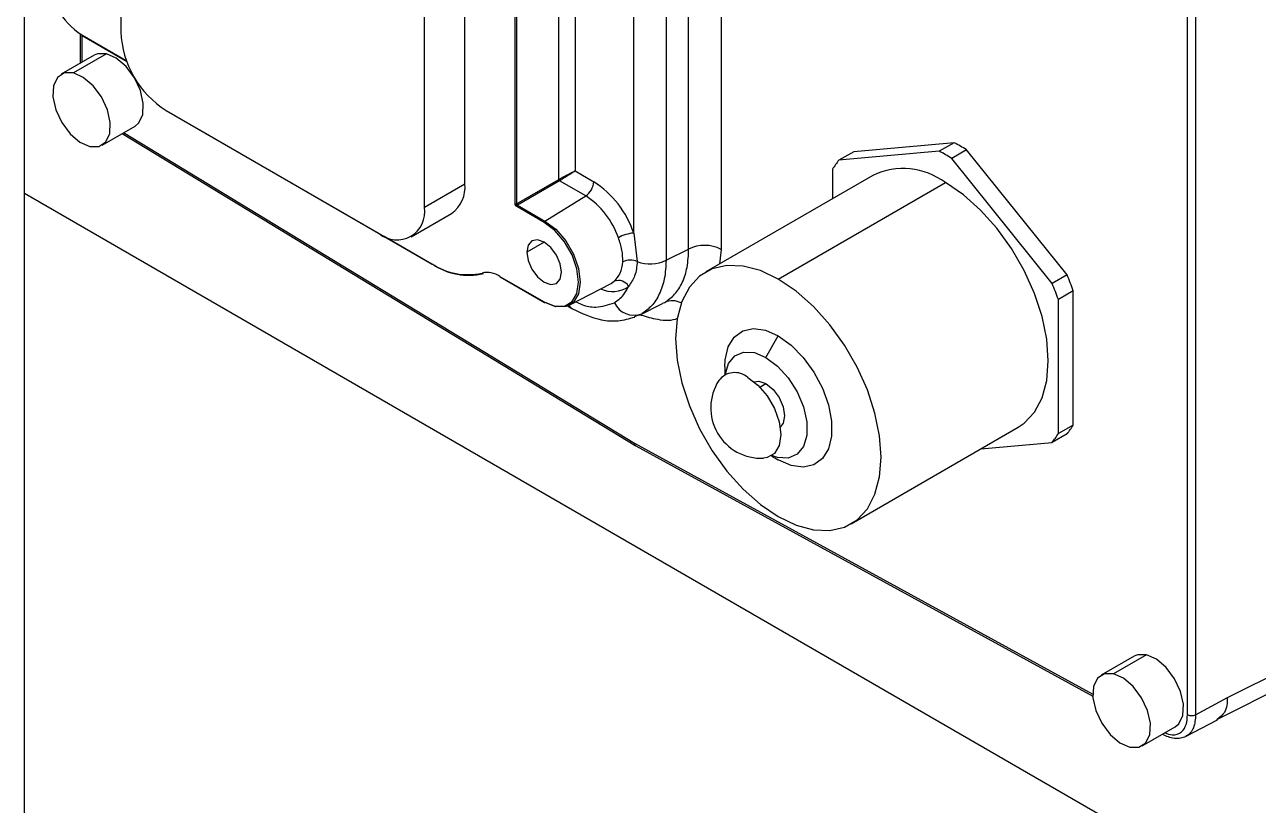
# Model space of a CAD drawing. Header units: millimetres. Extents: x -356 to 237, y 0 to 365.
# Drawn here: x -223.288 to -219.128, y 230.509 to 233.139 of the extents above; entities that cross this region are included whole.
import ezdxf

# ---------------------------------------------------------------- set-up
doc = ezdxf.new("R2010")
doc.units = ezdxf.units.MM

msp = doc.modelspace()

# ---------------------------------------------------------------- linework, layer by layer
at = {"color": 7, "linetype": 'Continuous', "lineweight": 25}
for p, q in [((-219.3667, 230.8143), (-219.3667, 236.7694)), ((-219.3393, 236.7751), (-219.3393, 230.814)), ((-223.2884, 179.5119), (-223.2884, 235.0881)), ((-222.9644, 234.504), (-222.9644, 233.1152)), ((-221.049, 232.3834), (-221.049, 234.2438)), ((-220.9396, 234.2427), (-220.9396, 232.3823)), ((-221.1251, 234.1999), (-221.1251, 232.3454)), ((-221.8035, 232.6025), (-221.8035, 233.9913)), ((-221.9399, 232.5238), (-221.9399, 233.9126)), ((-221.2344, 232.4372), (-221.2344, 233.8853)), ((-221.6346, 232.5361), (-221.6346, 233.8627)), ((-221.6291, 233.8627), (-221.6291, 232.5361)), ((-221.4869, 232.6182), (-221.4869, 233.7948)), ((-221.4322, 233.8114), (-221.4322, 232.6466)), ((-223.1015, 233.1088), (-223.1015, 233.0091)), ((-223.0957, 233.1052), (-223.0957, 233.0125)), ((-223.0952, 233.105), (-222.9457, 233.0187)), ((-223.0944, 233.1032), (-222.9449, 233.0169)), ((-223.0539, 233.0366), (-223.1653, 232.9723)), ((-223.0129, 233.0411), (-223.1242, 232.9769)), ((-222.9445, 233.0167), (-222.9449, 233.0169)), ((-222.8113, 232.85), (-222.093, 232.4354)), ((-223.0275, 232.7336), (-222.9161, 232.7979)), ((-222.7158, 232.7947), (-221.914, 232.3318)), ((-222.9601, 232.7726), (-221.2272, 231.7198)), ((-222.9545, 232.7757), (-221.2312, 231.7288)), ((-220.2038, 232.7128), (-220.5426, 232.6825)), ((-220.4925, 232.7114), (-220.5426, 232.6825)), ((-220.1536, 232.7417), (-220.4925, 232.7114)), ((-220.1536, 232.7417), (-220.2038, 232.7128)), ((-220.1118, 232.7176), (-220.1619, 232.6886)), ((-219.773, 232.296), (-220.1118, 232.7176)), ((-219.8231, 232.2671), (-220.1619, 232.6886)), ((-221.4322, 232.6466), (-221.3692, 232.6102)), ((-220.4279, 232.6315), (-220.9916, 232.3061)), ((-220.5635, 232.6527), (-220.5635, 232.5532)), ((-221.8035, 232.6025), (-221.9399, 232.5238)), ((-221.6291, 232.5361), (-221.4869, 232.6182)), ((-221.4841, 232.6134), (-221.6264, 232.5312)), ((-221.3961, 232.5626), (-221.4841, 232.6134)), ((-220.7466, 232.2818), (-220.1828, 232.6073)), ((-223.2884, 232.5716), (-213.1831, 226.7379)), ((-221.5336, 232.4777), (-221.3961, 232.5626)), ((-221.9848, 232.4247), (-221.8484, 232.5034)), ((-221.5363, 232.4729), (-221.629, 232.5265)), ((-221.6264, 232.5312), (-221.5336, 232.4777)), ((-222.0759, 232.4266), (-221.9149, 232.3336)), ((-221.2344, 232.4372), (-221.2224, 232.3408)), ((-221.5362, 232.4065), (-221.5947, 232.3727)), ((-221.1251, 232.3454), (-221.049, 232.3834)), ((-220.9396, 232.3823), (-220.9445, 232.3333)), ((-221.6858, 232.2913), (-221.5363, 232.205)), ((-221.685, 232.2895), (-221.5354, 232.2032)), ((-219.773, 232.296), (-219.8231, 232.2671)), ((-221.4517, 232.1939), (-221.3109, 232.2673)), ((-221.1371, 232.2008), (-221.1296, 232.2036)), ((-219.752, 232.2421), (-219.8021, 232.2132)), ((-219.8021, 231.7613), (-219.8021, 232.2132)), ((-219.752, 231.7903), (-219.752, 232.2421)), ((-221.4571, 232.1914), (-221.4407, 232.1819)), ((-221.2148, 232.162), (-221.233, 232.1551)), ((-221.2144, 232.161), (-221.1367, 232.1998)), ((-220.7883, 232.0182), (-220.7466, 232.0906)), ((-220.9275, 231.9861), (-220.9275, 231.959)), ((-220.8086, 231.9181), (-220.7883, 231.9298)), ((-219.752, 231.7903), (-219.8021, 231.7613)), ((-220.5015, 231.4571), (-219.9378, 231.7825)), ((-219.773, 231.7605), (-219.8231, 231.7316)), ((-221.2312, 231.7288), (-219.6861, 230.8835)), ((-221.227, 231.7197), (-219.6859, 230.8766)), ((-220.0632, 231.7101), (-219.8231, 231.7316)), ((-220.7701, 231.6862), (-220.7466, 231.6726)), ((-219.2322, 230.8716), (-217.6895, 231.6436)), ((-219.2676, 230.7981), (-217.7197, 231.5726)), ((-219.5462, 231.0116), (-219.6576, 230.9474)), ((-219.5052, 231.0162), (-219.6165, 230.9519)), ((-219.3393, 230.814), (-219.2322, 230.8716)), ((-219.3716, 230.7415), (-219.2656, 230.7968)), ((-219.5198, 230.7087), (-219.4085, 230.773))]:
    msp.add_line(p, q, dxfattribs=at)
at = {"color": 7, "linetype": 'Continuous', "lineweight": 25, "flags": 128}
for points in [[(-223.0129, 233.0411), (-223.0431, 233.0411), (-223.0539, 233.0366)], [(-222.9161, 232.7979), (-222.9037, 232.8084), (-222.8903, 232.8365), (-222.8882, 232.8743), (-222.8979, 232.9173), (-222.9181, 232.9603), (-222.9463, 232.9982), (-222.9793, 233.0262), (-223.0129, 233.0411)], [(-223.1242, 232.9769), (-223.1545, 232.9768), (-223.1777, 232.9619), (-223.1912, 232.9338), (-223.1932, 232.8959), (-223.1835, 232.8529), (-223.1633, 232.8099), (-223.1351, 232.772), (-223.1022, 232.744), (-223.0686, 232.7291)], [(-223.0686, 232.7291), (-223.0383, 232.7291), (-223.0151, 232.7441), (-223.0016, 232.7722), (-222.9996, 232.81), (-223.0093, 232.853), (-223.0294, 232.8961), (-223.0577, 232.9339), (-223.0906, 232.9619), (-223.1242, 232.9769)], [(-219.9378, 231.7825), (-219.9173, 231.7965), (-219.8827, 231.8336), (-219.8571, 231.8821), (-219.8415, 231.9405), (-219.8362, 232.0069), (-219.8415, 232.0795), (-219.8571, 232.1559), (-219.8827, 232.2339), (-219.9173, 232.311), (-219.96, 232.385), (-220.0095, 232.4536), (-220.0643, 232.5147), (-220.1226, 232.5664), (-220.1828, 232.6073)], [(-221.6284, 232.5333), (-221.6289, 232.533), (-221.6296, 232.5326), (-221.6302, 232.5322), (-221.6309, 232.5319), (-221.6315, 232.5315), (-221.6321, 232.5312), (-221.6326, 232.5309), (-221.633, 232.5306)], [(-221.5363, 232.205), (-221.5004, 232.1909), (-221.4681, 232.1912), (-221.4424, 232.206), (-221.4259, 232.2339), (-221.4202, 232.272), (-221.4259, 232.3167), (-221.4424, 232.3635), (-221.4681, 232.408), (-221.5004, 232.4457), (-221.5363, 232.4729)], [(-221.5336, 232.4777), (-221.4969, 232.4498), (-221.4637, 232.4112), (-221.4375, 232.3657), (-221.4206, 232.3177), (-221.4148, 232.2719), (-221.4206, 232.2329), (-221.4375, 232.2044), (-221.4637, 232.1892), (-221.4969, 232.1889), (-221.5336, 232.2033)], [(-221.4778, 232.3052), (-221.4822, 232.3336), (-221.4949, 232.3628), (-221.5139, 232.3884), (-221.5363, 232.4065), (-221.5586, 232.4142), (-221.5776, 232.4106), (-221.5903, 232.396), (-221.5947, 232.3727)], [(-221.5947, 232.3727), (-221.5903, 232.3443), (-221.5776, 232.3151), (-221.5586, 232.2895), (-221.5363, 232.2714), (-221.5139, 232.2637), (-221.4949, 232.2674), (-221.4822, 232.2819), (-221.4778, 232.3052)], [(-220.7466, 232.2818), (-220.8068, 232.3105), (-220.8651, 232.3261), (-220.9199, 232.3282), (-220.9694, 232.3168), (-221.0121, 232.2921), (-221.0467, 232.255), (-221.0723, 232.2065), (-221.0879, 232.1481), (-221.0932, 232.0817), (-221.0879, 232.0091), (-221.0723, 231.9327), (-221.0467, 231.8548), (-221.0121, 231.7776), (-220.9694, 231.7036), (-220.9199, 231.635), (-220.8651, 231.5739), (-220.8068, 231.5222), (-220.7466, 231.4814)], [(-221.3109, 232.2673), (-221.3093, 232.2682), (-221.3001, 232.2746)], [(-220.7466, 231.4814), (-220.6864, 231.4527), (-220.628, 231.4371), (-220.5733, 231.4349), (-220.5238, 231.4464), (-220.4811, 231.4711), (-220.4464, 231.5082), (-220.4209, 231.5567), (-220.4052, 231.6151), (-220.4, 231.6815), (-220.4052, 231.7541), (-220.4209, 231.8305), (-220.4464, 231.9084), (-220.4811, 231.9856), (-220.5238, 232.0596), (-220.5733, 232.1282), (-220.628, 232.1893), (-220.6864, 232.241), (-220.7466, 232.2818)], [(-220.9275, 231.9861), (-220.9262, 232.0105), (-220.9158, 232.0534), (-220.8955, 232.0863), (-220.8666, 232.1073), (-220.8307, 232.1152), (-220.7899, 232.1095), (-220.7466, 232.0906)], [(-220.7466, 232.0906), (-220.7033, 232.0595), (-220.6625, 232.0181), (-220.6266, 231.9687), (-220.5976, 231.9143), (-220.5774, 231.858), (-220.5669, 231.8031), (-220.5669, 231.7527), (-220.5774, 231.7098), (-220.5976, 231.6769), (-220.6266, 231.6559), (-220.6625, 231.648), (-220.7033, 231.6537), (-220.7466, 231.6726)], [(-220.9261, 231.9597), (-220.9261, 231.9599), (-220.9149, 231.9974), (-220.8935, 232.0235), (-220.8636, 232.0362), (-220.8275, 232.0344), (-220.7883, 232.0182)], [(-220.7883, 232.0182), (-220.7491, 231.9891), (-220.7131, 231.9493), (-220.6831, 231.902), (-220.6617, 231.8512), (-220.6506, 231.8008), (-220.6506, 231.7551), (-220.6617, 231.7176), (-220.6831, 231.6915), (-220.7131, 231.6788), (-220.7491, 231.6806), (-220.7687, 231.687)], [(-220.8496, 231.9507), (-220.8152, 231.9246), (-220.7841, 231.8884), (-220.7595, 231.8457), (-220.7437, 231.8007), (-220.7382, 231.7578), (-220.7437, 231.7213), (-220.7595, 231.6945), (-220.7841, 231.6803), (-220.7966, 231.6784)], [(-220.8285, 231.9362), (-220.8123, 231.9382), (-220.7883, 231.9298)], [(-220.7883, 231.9298), (-220.7644, 231.9105), (-220.744, 231.8831), (-220.7305, 231.8518), (-220.7257, 231.8213), (-220.7305, 231.7964), (-220.7402, 231.7834)], [(-219.5052, 231.0162), (-219.5354, 231.0162), (-219.5462, 231.0116)], [(-219.4085, 230.773), (-219.396, 230.7834), (-219.3826, 230.8115), (-219.3806, 230.8494), (-219.3902, 230.8924), (-219.4104, 230.9354), (-219.4386, 230.9732), (-219.4716, 231.0013), (-219.5052, 231.0162)], [(-219.6165, 230.9519), (-219.6468, 230.9519), (-219.67, 230.9369), (-219.6835, 230.9088), (-219.6855, 230.871), (-219.6758, 230.8279), (-219.6557, 230.7849), (-219.6274, 230.7471), (-219.5945, 230.719), (-219.5609, 230.7041)], [(-219.5609, 230.7041), (-219.5306, 230.7042), (-219.5074, 230.7191), (-219.4939, 230.7472), (-219.4919, 230.7851), (-219.5016, 230.8281), (-219.5217, 230.8711), (-219.55, 230.9089), (-219.5829, 230.937), (-219.6165, 230.9519)]]:
    msp.add_lwpolyline(points, dxfattribs=at)
at = {"color": 7, "linetype": 'Continuous', "lineweight": 25}
for centre, radius, start, end in [((-222.9594, 233.3174), 0.2521, 182.6053, 237.3954), ((-223.0933, 233.1048), 0.00197, 174.1903, 234.4108), ((-222.6319, 233.1303), 0.3328, 182.6061, 237.3939), ((-222.9438, 233.0185), 0.00195, 173.9423, 234.8106), ((-222.7151, 232.7959), 0.00142, 209.726, 239.4945), ((-220.468, 232.2068), 0.5709, 57.5777, 62.4287), ((-220.4179, 232.2357), 0.5709, 57.5777, 62.4287), ((-220.3543, 232.5279), 0.2436, 140.6155, 149.1816), ((-220.3257, 232.4145), 0.2399, 53.4713, 115.2184), ((-221.9114, 232.5916), 0.1084, 305.5419, 5.7691), ((-221.4804, 232.6187), 0.00646, 184.5099, 235.5073), ((-221.43, 232.6131), 0.0608, 303.852, 357.3041), ((-221.5482, 232.3318), 0.331, 18.576, 57.268), ((-221.6318, 232.5415), 0.00608, 242.6904, 296.1539), ((-221.5422, 232.3353), 0.2702, 18.5765, 57.2668), ((-222.0333, 232.5087), 0.0946, 230.7974, 9.2138), ((-221.623, 232.5262), 0.00608, 123.8266, 177.324), ((-221.5302, 232.4726), 0.00608, 123.8673, 177.2833), ((-221.2237, 232.3101), 0.1275, 94.8364, 119.2883), ((-220.9954, 232.2742), 0.1216, 62.6999, 116.1459), ((-221.7942, 232.5136), 0.2166, 236.151, 282.9239), ((-221.9129, 232.3334), 0.00196, 173.9458, 234.6833), ((-221.9132, 232.3336), 0.00192, 245.0712, 303.5285), ((-221.7903, 232.5137), 0.2188, 236.1512, 282.9238), ((-221.2464, 232.2869), 0.0591, 66.0262, 114.6512), ((-221.1791, 232.4573), 0.1242, 249.588, 295.7927), ((-221.7286, 232.2275), 0.0768, 56.1533, 102.9214), ((-221.7426, 232.3035), 0.00334, 199.7278, 291.7708), ((-221.6839, 232.2911), 0.0019, 172.8654, 235.7637), ((-220.6727, 231.9159), 0.9768, 19.509, 22.9024), ((-221.3057, 232.3333), 0.0932, 244.5573, 305.4765), ((-221.2857, 232.2381), 0.0392, 29.465, 111.4697), ((-220.7253, 231.8861), 0.9794, 19.5114, 22.8958), ((-221.5344, 232.2048), 0.0019, 172.963, 235.7619), ((-221.5346, 232.2049), 0.00192, 245.0575, 303.5529), ((-221.1039, 232.1467), 0.0625, 61.4902, 114.3069), ((-221.4263, 232.2065), 0.0285, 206.4633, 239.6367), ((-221.2331, 232.2337), 0.0735, 205.2207, 290.4826), ((-220.8935, 231.8995), 0.0674, 49.3989, 143.2222), ((-220.8047, 231.8481), 0.1698, 147.2582, 272.7362), ((-219.9612, 231.9151), 0.2436, 320.6155, 329.1816), ((-220.0118, 231.8864), 0.2441, 320.6277, 329.1754), ((-219.3527, 230.8413), 0.0304, 242.7004, 296.149)]:
    msp.add_arc(centre, radius, start, end, dxfattribs=at)
for points, knots in [([(-221.4869, 232.6182), (-221.485, 232.6193), (-221.4809, 232.6216), (-221.4743, 232.6252), (-221.467, 232.6291), (-221.4569, 232.6344), (-221.4453, 232.6403), (-221.4362, 232.6447), (-221.4322, 232.6466)], [0, 0, 0, 0, 0.106558, 0.229317, 0.36468, 0.508292, 0.785325, 1, 1, 1, 1]), ([(-221.4322, 232.6466), (-221.4358, 232.6441), (-221.4441, 232.6383), (-221.4551, 232.6312), (-221.4647, 232.6251), (-221.4717, 232.6207), (-221.4781, 232.6169), (-221.4822, 232.6145), (-221.4841, 232.6134)], [0, 0, 0, 0, 0.214682, 0.49172, 0.635299, 0.770674, 0.893429, 1, 1, 1, 1]), ([(-221.633, 232.5306), (-221.6335, 232.5317), (-221.6344, 232.5334), (-221.6345, 232.5353), (-221.6346, 232.5361)], [0, 0, 0, 0, 0.586383, 1, 1, 1, 1]), ([(-221.6291, 232.5361), (-221.6291, 232.5358), (-221.6291, 232.5354), (-221.6289, 232.5344), (-221.6286, 232.5337), (-221.6284, 232.5333)], [0, 0, 0, 0, 0.240115, 0.49106, 1, 1, 1, 1]), ([(-221.629, 232.5265), (-221.6299, 232.5271), (-221.6315, 232.5282), (-221.6325, 232.5299), (-221.633, 232.5306)], [0, 0, 0, 0, 0.536178, 1, 1, 1, 1]), ([(-221.6284, 232.5333), (-221.6281, 232.5329), (-221.6277, 232.5323), (-221.627, 232.5316), (-221.6266, 232.5314), (-221.6264, 232.5312)], [0, 0, 0, 0, 0.508846, 0.759473, 1, 1, 1, 1]), ([(-221.2711, 232.3405), (-221.2714, 232.3537), (-221.2721, 232.3814), (-221.2813, 232.4076), (-221.2861, 232.4214)], [0, 0, 0, 0, 0.474937, 1, 1, 1, 1]), ([(-221.1296, 232.2036), (-221.1179, 232.2121), (-221.0932, 232.2297), (-221.0679, 232.2717), (-221.0514, 232.3239), (-221.0498, 232.3627), (-221.049, 232.3834)], [0, 0, 0, 0, 0.208959, 0.437836, 0.699051, 1, 1, 1, 1]), ([(-221.3001, 232.2746), (-221.2926, 232.2832), (-221.2762, 232.3021), (-221.2729, 232.327), (-221.2711, 232.3405)], [0, 0, 0, 0, 0.458372, 1, 1, 1, 1]), ([(-221.2224, 232.3408), (-221.224, 232.3245), (-221.227, 232.2942), (-221.2438, 232.269), (-221.2516, 232.2574)], [0, 0, 0, 0, 0.539613, 1, 1, 1, 1]), ([(-221.1251, 232.3454), (-221.1262, 232.3245), (-221.1282, 232.2856), (-221.1452, 232.2332), (-221.1708, 232.191), (-221.1956, 232.1733), (-221.2074, 232.1648)], [0, 0, 0, 0, 0.301207, 0.562803, 0.791751, 1, 1, 1, 1]), ([(-221.2996, 232.2024), (-221.2886, 232.2104), (-221.2684, 232.2251), (-221.2569, 232.2473), (-221.2516, 232.2574)], [0, 0, 0, 0, 0.5424652, 1, 1, 1, 1]), ([(-221.4294, 232.2055), (-221.4226, 232.2022), (-221.4016, 232.1921), (-221.3561, 232.183), (-221.3202, 232.1953), (-221.2996, 232.2024)], [0, 0, 0, 0, 0.167832, 0.521796, 1, 1, 1, 1]), ([(-221.4407, 232.1819), (-221.409, 232.1669), (-221.3602, 232.1438), (-221.2861, 232.1387), (-221.2494, 232.149), (-221.2307, 232.1542)], [0, 0, 0, 0, 0.478198, 0.734957, 1, 1, 1, 1]), ([(-221.0851, 232.1494), (-221.0881, 232.1483), (-221.1119, 232.1394), (-221.1583, 232.1445), (-221.1972, 232.1564), (-221.2151, 232.1619)], [0, 0, 0, 0, 0.0712509, 0.5731502, 1, 1, 1, 1]), ([(-221.2268, 231.72), (-221.2273, 231.7202), (-221.2292, 231.7207), (-221.2308, 231.7243), (-221.2311, 231.7272), (-221.2312, 231.7288)], [0, 0, 0, 0, 0.1389951, 0.5456678, 1, 1, 1, 1]), ([(-219.2322, 230.8716), (-219.2329, 230.8536), (-219.2339, 230.8235), (-219.2572, 230.8054), (-219.2665, 230.7982)], [0, 0, 0, 0, 0.598073, 1, 1, 1, 1]), ([(-219.4419, 230.7536), (-219.4342, 230.7502), (-219.4161, 230.7423), (-219.3848, 230.7525), (-219.3686, 230.782), (-219.3673, 230.8028), (-219.3667, 230.8143)], [0, 0, 0, 0, 0.205722, 0.483946, 0.717583, 1, 1, 1, 1]), ([(-219.3393, 230.814), (-219.3403, 230.7988), (-219.3416, 230.7773), (-219.3553, 230.7542), (-219.3647, 230.7444), (-219.3713, 230.742), (-219.3726, 230.7416)], [0, 0, 0, 0, 0.532953, 0.751729, 0.951846, 1, 1, 1, 1]), ([(-219.451, 230.7484), (-219.4448, 230.7454), (-219.432, 230.7391), (-219.4112, 230.7344), (-219.3902, 230.7341), (-219.3777, 230.7391), (-219.3716, 230.7415)], [0, 0, 0, 0, 0.249957, 0.516351, 0.765685, 1, 1, 1, 1])]:
    msp.add_open_spline(points, degree=3, knots=knots, dxfattribs=at)

doc.saveas('drawing.dxf')
